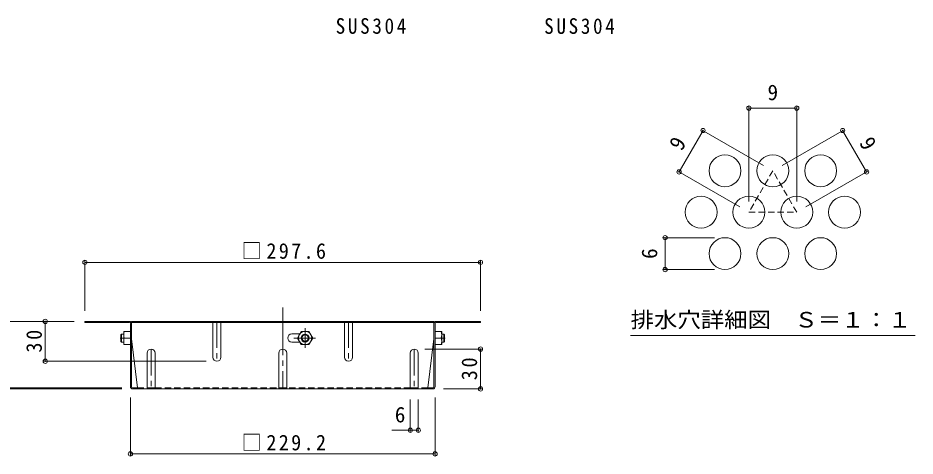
# Model space of a CAD drawing. Units: millimetres at full size, sheet at 1:4, with parts at other scales. Extents: x -774 to 916, y -779 to 694.
# Drawn here: x 241 to 916, y -47 to 283 of the extents above; entities that cross this region are included whole.
import ezdxf
from ezdxf.enums import TextEntityAlignment as Align

# ---------------------------------------------------------------- set-up
doc = ezdxf.new("R2010")
doc.units = ezdxf.units.MM
doc.header["$LTSCALE"] = 4
doc.header["$PDMODE"] = 32
doc.header["$PDSIZE"] = 3.2
for name, pattern in [('CHAIN1', [8, 5, -1, 1, -1]), ('CHAIN2', [12, 9, -1, 1, -1]), ('DASHED1', [1.8, 1.2, -0.6])]:
    doc.linetypes.add(name, pattern=pattern)
for name, color, linetype, lineweight in [('A-1_躯体', 3, 'Continuous', 9), ('A-4_その他', 7, 'Continuous', 9), ('A-5_文字', 7, 'Continuous', 9), ('A-7_ハッチ', 2, 'Continuous', 9), ('A-8_記号', 2, 'Continuous', 9), ('A-B_ﾊｯﾁ', 2, 'Continuous', 9), ('F-4_F-4ﾚｲﾔ', 7, 'Continuous', 9), ('F-6_F-6ﾚｲﾔ', 2, 'Continuous', 9), ('F-7_F-7ﾚｲﾔ', 2, 'Continuous', 9)]:
    doc.layers.add(name, color=color, linetype=linetype, lineweight=lineweight)
doc.styles.add('ＭＳ ゴシック', font='')
doc.styles.get('ＭＳ ゴシック').set_extended_font_data('MS Gothic')

msp = doc.modelspace()

# ---------------------------------------------------------------- linework, layer by layer
at = {"layer": 'A-1_躯体'}
for p, q in [((318.612, 45.156), (318.112, 44.656)), ((318.112, 39.656), (318.112, 44.656)), ((318.612, 39.156), (318.612, 45.156)), ((320.312, 45.156), (318.612, 45.156)), ((559.512, 45.156), (561.212, 45.156)), ((561.212, 45.156), (561.712, 44.656)), ((561.212, 39.156), (561.212, 45.156)), ((561.712, 39.656), (561.712, 44.656)), ((318.612, 39.156), (318.112, 39.656)), ((320.312, 39.156), (318.612, 39.156)), ((559.512, 39.156), (561.212, 39.156)), ((561.212, 39.156), (561.712, 39.656))]:
    msp.add_line(p, q, dxfattribs=at)
for radius in [3, 2.458]:
    msp.add_circle((456.712, 42.156), radius, dxfattribs=at)
at = {"layer": 'A-4_その他'}
for p, q in [((291.109, 100.316), (291.109, 62.656)), ((291.109, 99.116), (588.716, 99.116)), ((588.716, 100.316), (588.716, 62.656)), ((231.028, 54.656), (283.109, 54.656)), ((261.249, 54.656), (261.249, 24.656)), ((589.916, 33.856), (546.912, 33.856)), ((588.716, 3.856), (588.716, 33.856)), ((260.049, 24.656), (382.412, 24.656)), ((231.028, 4.656), (318.779, 4.656)), ((231.028, 3.856), (318.912, 3.856)), ((589.916, 3.856), (560.912, 3.856)), ((325.312, -46.301), (325.312, -2.544)), ((535.912, -28.467), (535.912, -4.144)), ((541.912, -28.467), (541.912, -4.144)), ((554.512, -46.301), (554.512, -2.544)), ((521.946, -27.267), (541.912, -27.267)), ((325.312, -45.101), (554.512, -45.101))]:
    msp.add_line(p, q, dxfattribs=at)
for p in [(291.109, 99.116), (588.716, 99.116), (261.249, 54.656), (588.716, 33.856), (261.249, 24.656), (588.716, 3.856), (535.912, -27.267), (541.912, -27.267), (325.312, -45.101), (554.512, -45.101)]:
    msp.add_point(p, dxfattribs=at)
at = {"layer": 'A-7_ハッチ', "linetype": 'CHAIN2'}
msp.add_line((439.912, 65.229), (439.912, 3.856), dxfattribs=at)
at = {"layer": 'A-7_ハッチ'}
for p, q in [((324.512, 54.656), (291.109, 54.656)), ((291.109, 54.656), (291.109, 53.856)), ((326.112, 5.323), (326.112, 54.656)), ((553.712, 54.656), (326.112, 54.656)), ((366.113, 54.656), (366.113, 53.856)), ((513.711, 54.656), (513.711, 53.856)), ((553.712, 5.323), (553.712, 54.656)), ((555.312, 54.656), (588.716, 54.656)), ((588.716, 54.656), (588.716, 53.856)), ((324.646, 53.856), (291.109, 53.856)), ((325.312, 5.456), (325.312, 53.19)), ((553.712, 53.856), (326.112, 53.856)), ((554.512, 5.456), (554.512, 53.19)), ((555.179, 53.856), (588.716, 53.856)), ((326.112, 41.656), (330.725, 4.656)), ((446.812, 45.256), (452.752, 45.256)), ((553.712, 41.656), (549.1, 4.656)), ((452.752, 39.056), (446.812, 39.056)), ((326.779, 4.656), (330.725, 4.656)), ((552.912, 3.856), (326.912, 3.856)), ((553.046, 4.656), (549.1, 4.656))]:
    msp.add_line(p, q, dxfattribs=at)
at = {"layer": 'A-7_ハッチ', "linetype": 'DASHED1'}
for p, q in [((330.725, 4.656), (337.912, 4.656)), ((343.912, 4.656), (436.912, 4.656)), ((535.912, 4.656), (442.912, 4.656)), ((549.1, 4.656), (541.912, 4.656))]:
    msp.add_line(p, q, dxfattribs=at)
at = {"layer": 'A-7_ハッチ'}
for centre, radius, start, end in [((324.512, 53.056), 1.6, 0, 90), ((555.312, 53.056), 1.6, 90, 180), ((324.646, 53.19), 0.667, 0, 90), ((555.179, 53.19), 0.667, 90, 180), ((446.812, 42.156), 3.1, 90, 270), ((326.912, 5.456), 1.6, 180, 270), ((326.779, 5.323), 0.667, 180, 270), ((329.925, 4.656), 0.8, 270, 0), ((549.9, 4.656), 0.8, 180, 270), ((552.912, 5.456), 1.6, 270, 0), ((553.046, 5.323), 0.667, 270, 0)]:
    msp.add_arc(centre, radius, start, end, dxfattribs=at)
at = {"layer": 'A-8_記号', "linetype": 'DASHED1'}
for p, q in [((387.412, 53.456), (387.412, 54.656)), ((393.412, 53.456), (393.412, 54.656)), ((486.412, 53.456), (486.412, 54.656)), ((492.412, 53.456), (492.412, 54.656))]:
    msp.add_line(p, q, dxfattribs=at)
at = {"layer": 'A-8_記号', "linetype": 'CHAIN1'}
for p, q in [((390.412, 54.656), (390.412, 24.656)), ((489.412, 54.656), (489.412, 24.656)), ((340.912, 33.856), (340.912, 3.456)), ((538.912, 33.856), (538.912, 3.856))]:
    msp.add_line(p, q, dxfattribs=at)
at = {"layer": 'A-8_記号'}
for p, q in [((387.412, 27.656), (387.412, 53.856)), ((393.412, 27.656), (393.412, 53.856)), ((486.412, 27.656), (486.412, 53.856)), ((492.412, 27.656), (492.412, 53.856)), ((337.912, 30.856), (337.912, 3.856)), ((343.912, 30.856), (343.912, 3.856)), ((436.912, 30.856), (436.912, 3.856)), ((442.912, 30.856), (442.912, 3.856)), ((535.912, 30.856), (535.912, 3.856)), ((541.912, 30.856), (541.912, 3.856)), ((337.912, 4.656), (343.912, 4.656)), ((436.912, 4.656), (442.912, 4.656)), ((535.912, 4.656), (541.912, 4.656))]:
    msp.add_line(p, q, dxfattribs=at)
for centre, start, end in [((340.912, 30.856), 0, 180), ((439.912, 30.856), 0, 180), ((538.912, 30.856), 0, 180), ((390.412, 27.656), 180, 0), ((489.412, 27.656), 180, 0)]:
    msp.add_arc(centre, 3, start, end, dxfattribs=at)
at = {"layer": 'A-B_ﾊｯﾁ', "linetype": 'CHAIN1'}
for p, q in [((456.712, 49.526), (456.712, 34.766)), ((317.626, 42.156), (320.688, 42.156)), ((448.184, 42.156), (464.692, 42.156)), ((562.199, 42.156), (559.137, 42.156))]:
    msp.add_line(p, q, dxfattribs=at)
at = {"layer": 'A-B_ﾊｯﾁ'}
for p, q in [((320.312, 37.156), (320.312, 47.156)), ((325.312, 47.156), (320.312, 47.156)), ((325.312, 42.156), (320.745, 42.156)), ((450.962, 42.156), (453.849, 47.156)), ((450.962, 42.156), (453.849, 37.156)), ((453.849, 47.156), (459.576, 47.156)), ((462.462, 42.156), (459.576, 47.156)), ((462.462, 42.156), (459.576, 37.156)), ((554.512, 47.156), (559.512, 47.156)), ((554.512, 42.156), (559.079, 42.156)), ((559.512, 37.156), (559.512, 47.156)), ((325.312, 37.156), (320.312, 37.156)), ((453.849, 37.156), (459.576, 37.156)), ((554.512, 37.156), (559.512, 37.156))]:
    msp.add_line(p, q, dxfattribs=at)
msp.add_circle((456.712, 42.156), 5, dxfattribs=at)
for centre, start, end in [((327.746, 44.656), 160.34634, 199.65367), ((327.746, 39.656), 160.34634, 199.65367), ((552.079, 44.656), 340.34633, 19.65366), ((552.079, 39.656), 340.34633, 19.65366)]:
    msp.add_arc(centre, 7.433, start, end, dxfattribs=at)
at = {"layer": 'F-4_F-4ﾚｲﾔ'}
for p, q in [((790.642, 216.442), (790.642, 144.864)), ((826.642, 216.442), (826.642, 144.864)), ((790.642, 215.242), (826.642, 215.242)), ((738.119, 167.188), (756.119, 198.365)), ((755.08, 198.965), (801.714, 172.041)), ((862.204, 198.965), (815.57, 172.041)), ((879.165, 167.188), (861.165, 198.365)), ((737.08, 167.788), (783.714, 140.864)), ((880.204, 167.788), (833.57, 140.864)), ((726.361, 117.687), (764.642, 117.687)), ((727.561, 93.687), (727.561, 117.687)), ((726.361, 93.687), (764.642, 93.687))]:
    msp.add_line(p, q, dxfattribs=at)
for p in [(790.642, 215.242), (826.642, 215.242), (756.119, 198.365), (861.165, 198.365), (738.119, 167.188), (879.165, 167.188), (727.561, 117.687), (727.561, 93.687)]:
    msp.add_point(p, dxfattribs=at)
at = {"layer": 'F-6_F-6ﾚｲﾔ', "linetype": 'DASHED1'}
msp.add_lwpolyline([(808.642, 168.041), (790.642, 136.864), (826.642, 136.864)], close=True, dxfattribs=at)
at = {"layer": 'F-6_F-6ﾚｲﾔ'}
for centre in [(772.642, 168.041), (808.642, 168.041), (844.642, 168.041), (754.642, 136.864), (790.642, 136.864), (826.642, 136.864), (862.642, 136.864), (772.642, 105.687), (808.642, 105.687), (844.642, 105.687)]:
    msp.add_circle(centre, 12, dxfattribs=at)
at = {"layer": 'F-7_F-7ﾚｲﾔ', "color": 7}
msp.add_line((701.642, 44.074), (915.642, 44.074), dxfattribs=at)

# ---------------------------------------------------------------- texts
at = {"layer": 'A-4_その他', "color": 2, "style": 'ＭＳ ゴシック'}
msp.add_text('6', height=11.73, dxfattribs=at).set_placement((524.232, -24.867), align=Align.BOTTOM_LEFT)
at = {"layer": 'A-4_その他', "color": 2, "char_height": 11.73, "attachment_point": 7, "style": 'ＭＳ ゴシック'}
for s, insert in [('\\T1.23;\\W0.95;□297.6', (408.912, 101.516)), ('\\T1.23;\\W0.95;□229.2', (408.912, -42.701))]:
    msp.add_mtext(s, dxfattribs=dict(at, insert=insert))
at = {"layer": 'A-4_その他', "color": 2, "char_height": 11.73, "attachment_point": 7, "rotation": 90, "style": 'ＭＳ ゴシック'}
for insert in [(258.849, 31.156), (586.316, 10.356)]:
    msp.add_mtext('\\T1.27;\\W0.95;30', dxfattribs=dict(at, insert=insert))
at = {"layer": 'A-5_文字', "color": 2, "char_height": 11.73, "attachment_point": 7, "style": 'ＭＳ ゴシック'}
for insert in [(479.746, 270.969), (636.606, 270.909)]:
    msp.add_mtext('\\T1.28;\\W0.9;SUS304', dxfattribs=dict(at, insert=insert))
at = {"layer": 'F-4_F-4ﾚｲﾔ', "color": 2, "style": 'ＭＳ ゴシック'}
msp.add_text('9', height=11.73, dxfattribs=at).set_placement((804.642, 217.642), align=Align.BOTTOM_LEFT)
for s, rotation, p in [('9', 60, (743.041, 180.513)), ('9', 300, (870.244, 187.441)), ('6', 90, (725.161, 101.687))]:
    msp.add_text(s, height=11.73, rotation=rotation, dxfattribs=at).set_placement(p, align=Align.BOTTOM_LEFT)
at = {"layer": 'F-7_F-7ﾚｲﾔ', "style": 'ＭＳ ゴシック', "width": 1.1}
msp.add_text('排水穴詳細図\u3000Ｓ＝１：１', height=11.73, dxfattribs=at).set_placement((701.642, 46.532), align=Align.BOTTOM_LEFT)

doc.saveas('drawing.dxf')
